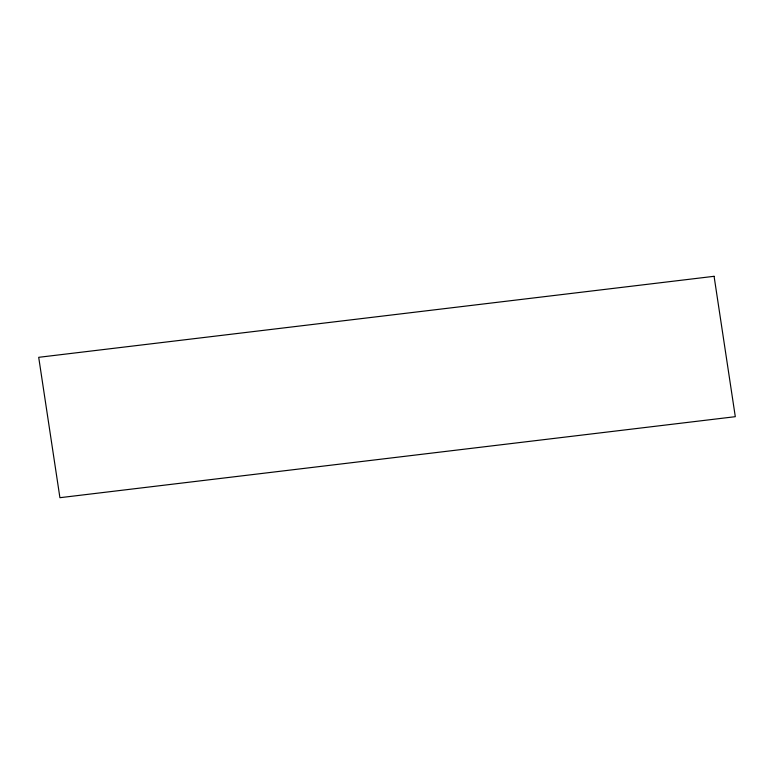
<?xml version="1.0" encoding="UTF-8"?>
<svg xmlns="http://www.w3.org/2000/svg" width="774" height="774" viewBox="0 0 774 774"><rect width="100%" height="100%" fill="white"/><g stroke="black" fill="none" stroke-linecap="round" stroke-linejoin="round"><path stroke-width="1.16" d="M714.083 276.308L38.7 357.317L59.917 497.692L735.3 416.683L714.083 276.308"/></g></svg>
